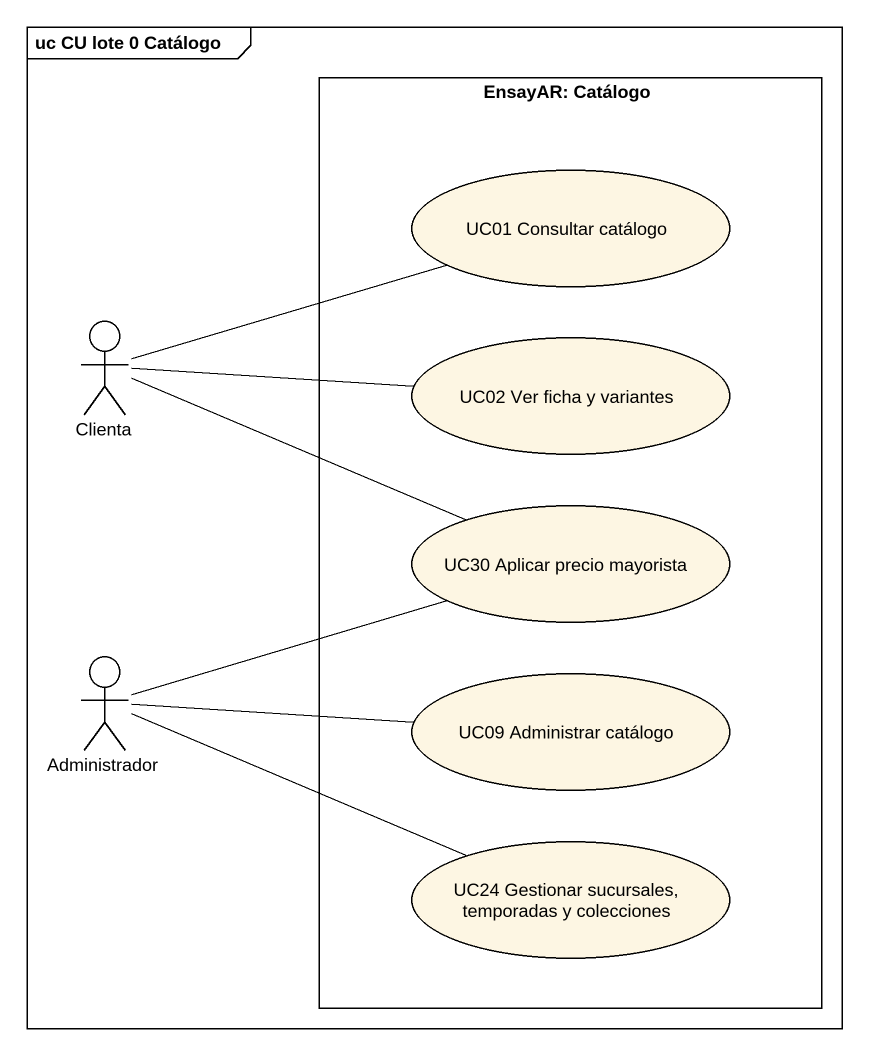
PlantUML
@startuml
mainframe uc CU lote 0 Catálogo
rectangle "EnsayAR: Catálogo" as EnsayAR_Catálogo {
  usecase "UC01 Consultar catálogo" as UC01_Consultar_catálogo
  usecase "UC02 Ver ficha y variantes" as UC02_Ver_ficha_y_variantes
  usecase "UC30 Aplicar precio mayorista" as UC30_Aplicar_precio
  usecase "UC09 Administrar catálogo" as UC09_Administrar_catálogo
  usecase "UC24 Gestionar sucursales, temporadas y colecciones" as UC24_Gestionar_sucursales
}
actor Clienta
actor Administrador
Clienta -right- UC01_Consultar_catálogo
Clienta -right- UC02_Ver_ficha_y_variantes
Clienta -right- UC30_Aplicar_precio
Administrador -right- UC30_Aplicar_precio
Administrador -right- UC09_Administrar_catálogo
Administrador -right- UC24_Gestionar_sucursales
@enduml
